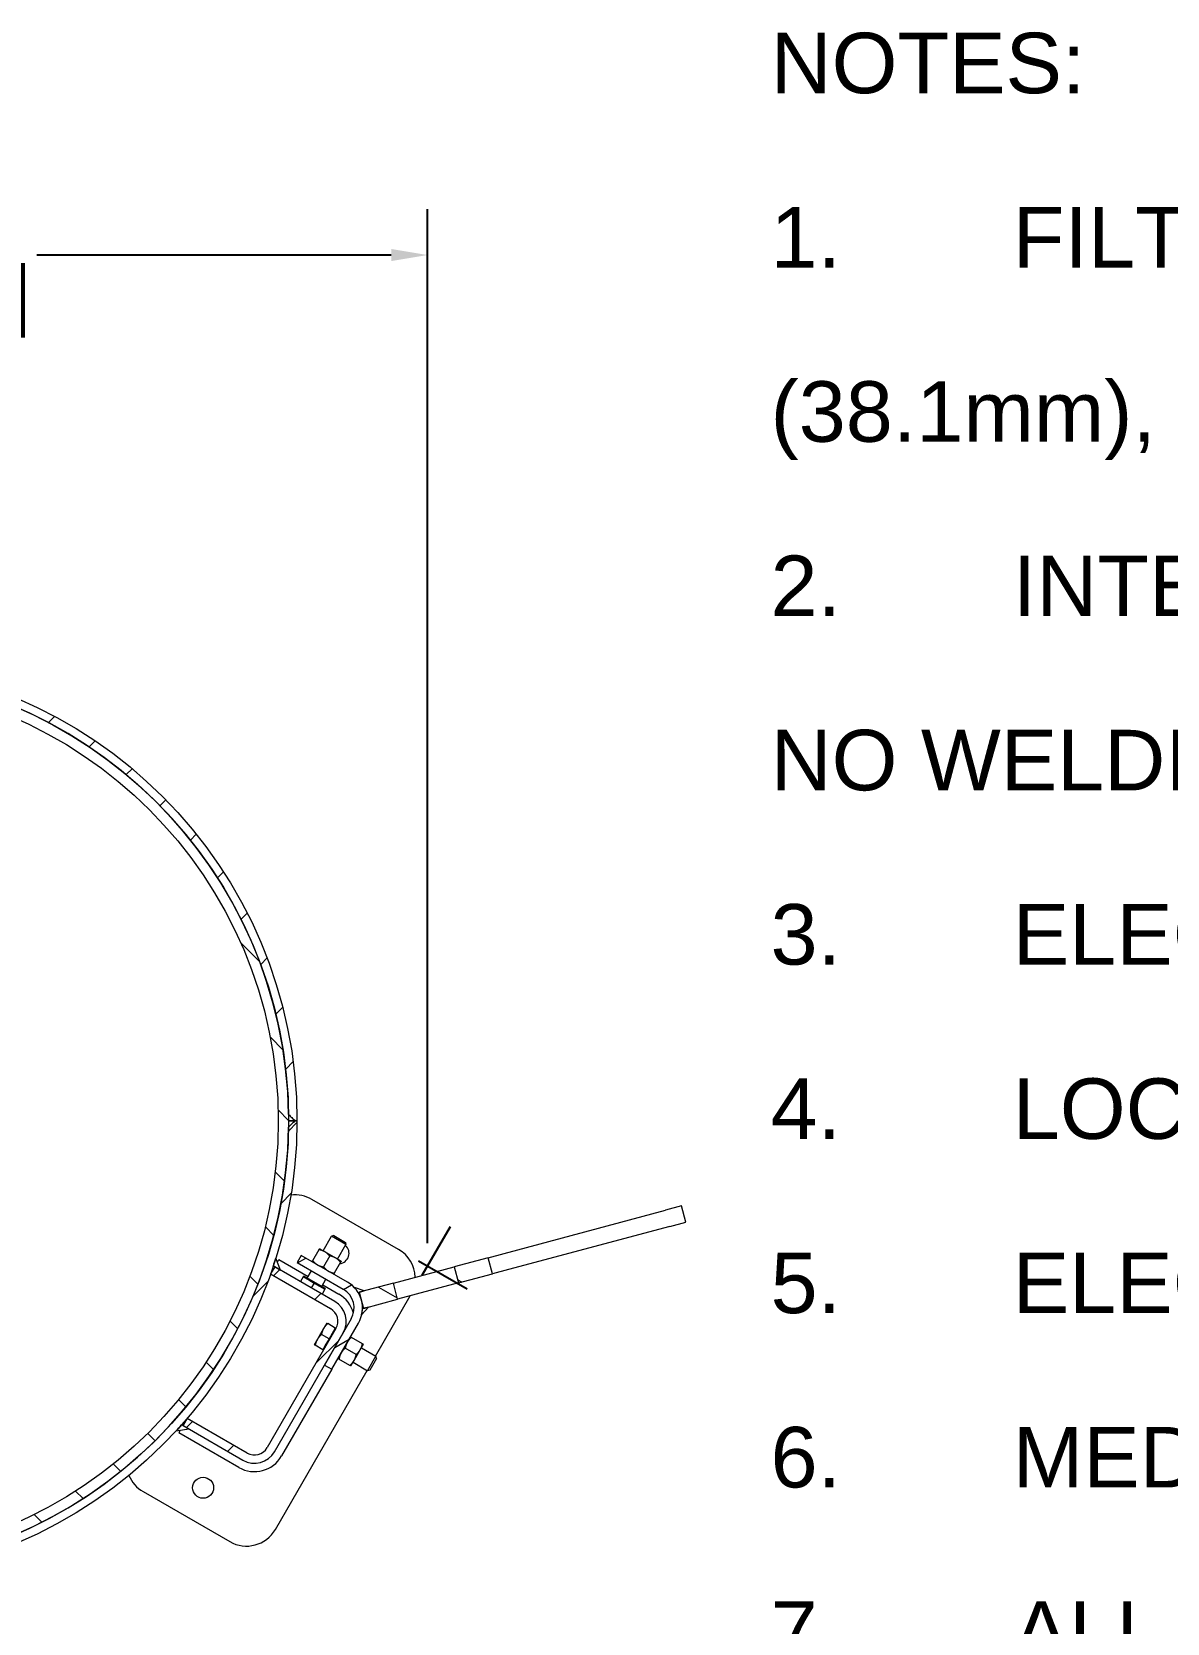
# Model space of a CAD drawing. Header units: inches. Extents: x 14 to 368, y 5 to 236.
# Drawn here: x 196.32 to 230.35, y 148.42 to 196.15 of the extents above; entities that cross this region are included whole.
import ezdxf

# ---------------------------------------------------------------- set-up
doc = ezdxf.new("R2010")
doc.units = ezdxf.units.IN
doc.header["$LTSCALE"] = 11
doc.header["$MEASUREMENT"] = 0
for name, color, linetype, lineweight in [('Dimension (ANSI)', 7, 'Continuous', 25), ('Hatch', 7, 'Continuous', 18), ('Symbol (ANSI)', 7, 'Continuous', 25), ('Visible', 7, 'Continuous', 18)]:
    doc.layers.add(name, color=color, linetype=linetype, lineweight=lineweight)
doc.styles.add('MEMCOR Medium', font='arial.ttf')
doc.styles.add('Standard D-E NeptuneBenson', font='arial.ttf')
doc.dimstyles.new('Default (ANSI)', dxfattribs={"dimscale": 11, "dimtxt": 0.15, "dimasz": 0.098425, "dimexe": 0.125, "dimexo": 0.0625, "dimgap": 0.031496, "dimtad": 0, "dimtih": 1, "dimtoh": 1, "dimdec": 4, "dimrnd": 1e-08, "dimzin": 3, "dimdsep": 46, "dimlunit": 5, "dimtxsty": 'MEMCOR Medium', "dimcen": 0.09, "dimdle": 0.393701, "dimclrd": 256, "dimclre": 256, "dimclrt": 256, "dimadec": 0, "dimazin": 1, "dimtfac": 0.8, "dimtofl": 0, "dimtmove": 0, "dimatfit": 3, "dimfxl": 1, "dimfrac": 1, "dimtolj": 1, "dimtzin": 4, "dimlwd": -1, "dimlwe": -1, "dimarcsym": 0})

# ---------------------------------------------------------------- blocks, each defined once
blk = doc.blocks.new('*D28')
at = {"layer": 'Defpoints', "color": 0, "transparency": 16777216}
for p in [(208.181, 189.453), (172.854, 159.138), (208.181, 159.134)]:
    blk.add_point(p, dxfattribs=at)
at = {"layer": 'Dimension (ANSI)', "transparency": 16777216}
for p, q in [((172.854, 159.825), (172.854, 190.828)), ((208.181, 159.821), (208.181, 190.828)), ((173.937, 189.453), (184.559, 189.453)), ((207.098, 189.453), (196.476, 189.453))]:
    blk.add_line(p, q, dxfattribs=at)
for points in [[(173.937, 189.633), (173.937, 189.272), (172.854, 189.453)], [(207.098, 189.633), (207.098, 189.272), (208.181, 189.453)]]:
    blk.add_solid(points, dxfattribs=at)
at = {"layer": 'Dimension (ANSI)', "transparency": 16777216, "char_height": 1.65, "attachment_point": 5, "style": 'MEMCOR Medium'}
for s, insert in [('\\A1; 35{\\H0.8x;\\S5#16;} in', (190.518, 191.15)), ('\\A1;[897.3 mm]', (190.518, 188.049))]:
    blk.add_mtext(s, dxfattribs=dict(at, insert=insert))

msp = doc.modelspace()

# ---------------------------------------------------------------- hatches: boundary and pattern name
at = {"layer": 'Hatch'}
h = msp.add_hatch(dxfattribs=at)
h.set_pattern_fill('ANSI31', color=256, scale=11, style=0)
edge = h.paths.add_edge_path()
edge.add_spline(control_points=[(204.017785, 163.679153), (204.049942, 163.648167), (204.081936, 163.617013), (204.145709, 163.554262), (204.177486, 163.522664), (204.209098, 163.490902)], knot_values=[-0.681750611, -0.681750611, -0.681750611, -0.681750611, -0.341469459, -0.341469459, 0, 0, 0, 0], degree=3, periodic=0)
edge.add_line((204.209098, 163.490902), (204.269098, 163.490902))
edge.add_ellipse((190.518842, 163.490901), major_axis=(-0.000001, 13.750255), ratio=1, start_angle=270, end_angle=347.4215164)
edge.add_ellipse((190.518842, 163.490901), major_axis=(-13.42023, 2.994485), ratio=1, start_angle=270, end_angle=271.0417365)
edge.add_ellipse((190.518842, 163.490901), major_axis=(-13.472454, 2.75), ratio=1, start_angle=270, end_angle=293.0734842)
edge.add_ellipse((190.518842, 163.490901), major_axis=(-13.472454, -2.75), ratio=1, start_angle=270, end_angle=271.0417365)
edge.add_ellipse((190.518842, 163.490901), major_axis=(-13.42023, -2.994485), ratio=1, start_angle=270, end_angle=364.8430429)
edge.add_ellipse((190.518842, 163.490901), major_axis=(4.116815, -13.119502), ratio=1, start_angle=270, end_angle=271.0417365)
edge.add_ellipse((190.518842, 163.490901), major_axis=(4.354657, -13.042487), ratio=1, start_angle=270, end_angle=293.0734842)
edge.add_ellipse((190.518842, 163.490901), major_axis=(9.117797, -10.292487), ratio=1, start_angle=270, end_angle=271.0417365)
edge.add_ellipse((190.518842, 163.490901), major_axis=(9.303415, -10.125018), ratio=1, start_angle=270, end_angle=364.8430429)
edge.add_ellipse((190.518842, 163.490901), major_axis=(9.303415, 10.125018), ratio=1, start_angle=270, end_angle=271.0417365)
edge.add_ellipse((190.518842, 163.490901), major_axis=(9.117797, 10.292487), ratio=1, start_angle=270, end_angle=293.0734842)
edge.add_ellipse((190.518842, 163.490901), major_axis=(4.354657, 13.042487), ratio=1, start_angle=270, end_angle=271.0417365)
edge.add_ellipse((190.518842, 163.490901), major_axis=(4.116815, 13.119502), ratio=1, start_angle=270, end_angle=287.4215164)
edge.add_line((204.269098, 163.4909), (204.209098, 163.4909))
edge.add_spline(control_points=[(204.209098, 163.4909), (204.177486, 163.459137), (204.145709, 163.42754), (204.081936, 163.364789), (204.049942, 163.333634), (204.017785, 163.302649)], knot_values=[-0.68175049, -0.68175049, -0.68175049, -0.68175049, -0.340281092, -0.340281092, 0, 0, 0, 0], degree=3, periodic=0)
edge.add_ellipse((190.518842, 163.490901), major_axis=(-0.188252, -13.498942), ratio=1, start_angle=91.5979541, end_angle=450, ccw=False)
h = msp.add_hatch(dxfattribs=at)
h.set_pattern_fill('ANSI31', color=256, scale=11, angle=90.0002, style=0)
edge = h.paths.add_edge_path()
edge.add_ellipse((190.518842, 163.490901), major_axis=(0, 13.5), ratio=1, start_angle=0, end_angle=360)
edge = h.paths.add_edge_path(flags=0)
edge.add_ellipse((190.518842, 163.490901), major_axis=(0, 13.19), ratio=1, start_angle=0, end_angle=360)
h = msp.add_hatch(dxfattribs=at)
h.set_pattern_fill('ANSI31', color=256, scale=11, angle=-15, style=0)
edge = h.paths.add_edge_path()
edge.add_line((205.894918, 157.548768), (205.653918, 157.131344))
edge.add_line((205.653918, 157.131344), (205.094918, 156.163127))
edge.add_line((205.094918, 156.163127), (205.311425, 156.038127))
edge.add_line((205.311425, 156.038127), (206.111425, 157.423768))
edge.add_ellipse((205.332002, 157.873768), major_axis=(0.45, 0.779423), ratio=1, start_angle=270, end_angle=286.9140662)
edge.add_ellipse((205.332002, 157.873768), major_axis=(0.203771, 0.876628), ratio=1, start_angle=270, end_angle=281.9583136)
edge.add_ellipse((205.332002, 157.873768), major_axis=(0.017711, 0.899826), ratio=1, start_angle=270, end_angle=302.2552404)
edge.add_ellipse((205.332002, 157.873768), major_axis=(-0.465251, 0.770416), ratio=1, start_angle=270, end_angle=281.9583136)
edge.add_ellipse((205.332002, 157.873768), major_axis=(-0.614785, 0.657297), ratio=1, start_angle=270, end_angle=286.9140662)
edge.add_line((205.782002, 158.653191), (204.396361, 159.453191))
edge.add_line((204.396361, 159.453191), (204.271361, 159.236685))
edge.add_line((204.271361, 159.236685), (205.657002, 158.436685))
edge.add_ellipse((205.332002, 157.873768), major_axis=(0.562917, -0.325), ratio=1, start_angle=0, end_angle=90, ccw=False)
h = msp.add_hatch(dxfattribs=at)
h.set_pattern_fill('ANSI31', color=256, scale=11, style=0)
edge = h.paths.add_edge_path()
edge.add_line((200.978438, 154.565299), (200.853438, 154.348793))
edge.add_line((200.853438, 154.348793), (201.027836, 154.248104))
edge.add_line((201.027836, 154.248104), (202.651361, 153.310762))
edge.add_ellipse((202.996361, 153.908319), major_axis=(-0.345, -0.597558), ratio=1, start_angle=0, end_angle=90)
edge.add_line((203.593918, 153.563319), (205.094918, 156.163127))
edge.add_line((205.094918, 156.163127), (205.653918, 157.131344))
edge.add_ellipse((205.056361, 157.476344), major_axis=(0.345, 0.597558), ratio=1, start_angle=270, end_angle=360)
edge.add_line((205.401361, 158.073901), (203.777836, 159.011244))
edge.add_line((203.777836, 159.011244), (203.603438, 159.111932))
edge.add_line((203.603438, 159.111932), (203.478438, 158.895426))
edge.add_line((203.478438, 158.895426), (205.276361, 157.857395))
edge.add_ellipse((205.056361, 157.476344), major_axis=(0.22, 0.381051), ratio=1, start_angle=270, end_angle=360, ccw=False)
edge.add_line((205.437412, 157.256344), (203.377412, 153.688319))
edge.add_ellipse((202.996361, 153.908319), major_axis=(-0.22, -0.381051), ratio=1, start_angle=0, end_angle=90, ccw=False)
edge.add_line((202.776361, 153.527268), (200.978438, 154.565299))
h = msp.add_hatch(dxfattribs=at)
h.set_pattern_fill('ANSI31', color=256, scale=11, angle=90.0002, style=0)
edge = h.paths.add_edge_path()
edge.add_line((203.56133, 159.136244), (203.603438, 159.111932))
edge.add_line((203.603438, 159.111932), (203.777836, 159.011244))
edge.add_line((203.777836, 159.011244), (203.638345, 159.374085))
edge.add_ellipse((190.518842, 163.490901), major_axis=(-4.116815, -13.119502), ratio=1, start_angle=88.9582635, end_angle=90, ccw=False)
h = msp.add_hatch(dxfattribs=at)
h.set_pattern_fill('ANSI31', color=256, scale=11, angle=105.0002, style=0)
h.paths.add_polyline_path([(208.978765, 159.109734), (209.108174, 158.626771), (210.129743, 158.9005), (210.000334, 159.383463)])
h = msp.add_hatch(dxfattribs=at)
h.set_pattern_fill('ANSI31', color=256, scale=11, angle=15, style=0)
edge = h.paths.add_edge_path()
edge.add_ellipse((205.332002, 157.873768), major_axis=(0.614785, -0.657297), ratio=1, start_angle=78.0416864, end_angle=90)
edge.add_line((205.989299, 158.488553), (206.283529, 158.387548))
edge.add_line((206.283529, 158.387548), (206.13663, 158.348187))
edge.add_line((206.13663, 158.348187), (206.102418, 158.33902))
h = msp.add_hatch(dxfattribs=at)
h.set_pattern_fill('ANSI31', color=256, scale=11, angle=105.0002, style=0)
h.paths.add_polyline_path([(207.287609, 158.138952), (207.158199, 158.621915), (206.283529, 158.387548), (206.13663, 158.348187), (206.26604, 157.865224), (206.412939, 157.904585)])
h = msp.add_hatch(dxfattribs=at)
h.set_pattern_fill('ANSI31', color=256, scale=11, angle=15, style=0)
edge = h.paths.add_edge_path()
edge.add_line((206.412939, 157.904585), (206.26604, 157.865224))
edge.add_line((206.26604, 157.865224), (206.231828, 157.856057))
edge.add_ellipse((205.332002, 157.873768), major_axis=(-0.017711, -0.899826), ratio=1, start_angle=78.0416864, end_angle=90, ccw=False)
edge.add_line((206.20863, 157.669997), (206.412939, 157.904585))
h = msp.add_hatch(dxfattribs=at)
h.set_pattern_fill('ANSI31', color=256, scale=11, angle=90.0002, style=0)
edge = h.paths.add_edge_path()
edge.add_line((200.64386, 154.187486), (201.027836, 154.248104))
edge.add_line((201.027836, 154.248104), (200.853438, 154.348793))
edge.add_line((200.853438, 154.348793), (200.81133, 154.373104))
edge.add_ellipse((190.518842, 163.490901), major_axis=(-9.117797, -10.292487), ratio=1, start_angle=88.9582635, end_angle=90, ccw=False)

# ---------------------------------------------------------------- linework, layer by layer
at = {"layer": 'Dimension (ANSI)'}
for p, q in [((208.024823, 158.862872), (208.868573, 160.32429)), ((207.910441, 159.289755), (209.371858, 158.446005))]:
    msp.add_line(p, q, dxfattribs=at)
at = {"layer": 'Visible'}
for p, q in [((204.018842, 163.490902), (204.209098, 163.490902)), ((204.209098, 163.4909), (204.018842, 163.4909)), ((204.209098, 163.490902), (204.269098, 163.490902)), ((204.269098, 163.4909), (204.209098, 163.4909)), ((207.315048, 159.633505), (204.716972, 161.133505)), ((215.795889, 160.936377), (215.312926, 160.806968)), ((215.925298, 160.453414), (215.795889, 160.936377)), ((210.483297, 159.512872), (215.312926, 160.806968)), ((215.442335, 160.324005), (215.925298, 160.453414)), ((205.053374, 159.59117), (205.305777, 160.028345)), ((205.370237, 160.045624), (205.305777, 160.028345)), ((205.73879, 159.778345), (205.305777, 160.028345)), ((205.370237, 160.045624), (205.721523, 159.842809)), ((215.442335, 160.324005), (210.612706, 159.029909)), ((204.396361, 159.453191), (204.271361, 159.236685)), ((205.782002, 158.653191), (204.396361, 159.453191)), ((204.928374, 159.624664), (204.737868, 159.294697)), ((205.1075, 159.55992), (204.945121, 159.65367)), ((205.253133, 159.437164), (205.062627, 159.107197)), ((205.43226, 159.37242), (205.1075, 159.55992)), ((205.486387, 159.34117), (205.73879, 159.778345)), ((205.721523, 159.842809), (205.73879, 159.778345)), ((210.000334, 159.383463), (210.483297, 159.512872)), ((203.603438, 159.111932), (203.478438, 158.895426)), ((203.56133, 159.136244), (203.777836, 159.011244)), ((205.401361, 158.073901), (203.603438, 159.111932)), ((203.777836, 159.011244), (203.638345, 159.374085)), ((203.684891, 159.253012), (203.728438, 159.328439)), ((203.728438, 159.328439), (204.608374, 158.820408)), ((204.271361, 159.236685), (205.657002, 158.436685)), ((204.579374, 158.770178), (204.704374, 158.986685)), ((205.577893, 159.249664), (205.387387, 158.919697)), ((205.59464, 159.27867), (205.43226, 159.37242)), ((207.158199, 158.621915), (208.978765, 159.109734)), ((210.000334, 159.383463), (208.978765, 159.109734)), ((208.978765, 159.109734), (209.108174, 158.626771)), ((210.129743, 158.9005), (210.000334, 159.383463)), ((210.612706, 159.029909), (210.129743, 158.9005)), ((203.478438, 158.895426), (205.276361, 157.857395)), ((204.458619, 158.811024), (204.375121, 158.666401)), ((204.458619, 158.811024), (204.471121, 158.832678)), ((204.458619, 158.811024), (204.620998, 158.717274)), ((205.12064, 158.457678), (204.471121, 158.832678)), ((204.620998, 158.717274), (204.783378, 158.623524)), ((204.783378, 158.623524), (204.69988, 158.478901)), ((204.783378, 158.623524), (204.945758, 158.529774)), ((204.945758, 158.529774), (205.108138, 158.436024)), ((205.012387, 158.520178), (205.137387, 158.736685)), ((205.041387, 158.570408), (205.526361, 158.290408)), ((205.108138, 158.436024), (205.12064, 158.457678)), ((206.283529, 158.387548), (205.989299, 158.488553)), ((207.158199, 158.621915), (206.13663, 158.348187)), ((207.287609, 158.138952), (207.158199, 158.621915)), ((209.108174, 158.626771), (207.287609, 158.138952)), ((209.108174, 158.626771), (210.129743, 158.9005)), ((205.108138, 158.436024), (205.02464, 158.291401)), ((206.102418, 158.33902), (206.283529, 158.387548)), ((206.13663, 158.348187), (206.26604, 157.865224)), ((206.26604, 157.865224), (207.287609, 158.138952)), ((206.623323, 156.435403), (207.665297, 158.240154)), ((205.894918, 157.548768), (205.094918, 156.163127)), ((206.20863, 157.669997), (206.412939, 157.904585)), ((206.412939, 157.904585), (206.231828, 157.856057)), ((205.437412, 157.256344), (203.377412, 153.688319)), ((203.593918, 153.563319), (205.653918, 157.131344)), ((205.067432, 157.261528), (204.879932, 156.936769)), ((205.231758, 156.950148), (205.002689, 157.082402)), ((205.161182, 157.423908), (205.067432, 157.261528)), ((205.419258, 157.274908), (205.190189, 157.407161)), ((205.325508, 157.112528), (205.231758, 156.950148)), ((205.311425, 156.038127), (206.111425, 157.423768)), ((205.419258, 157.274908), (205.325508, 157.112528)), ((205.419258, 157.274908), (205.440864, 157.262434)), ((204.879932, 156.936769), (204.786182, 156.774389)), ((205.044258, 156.625389), (204.815189, 156.757642)), ((205.138008, 156.787769), (205.044258, 156.625389)), ((205.044258, 156.625389), (205.065912, 156.612887)), ((205.231758, 156.950148), (205.138008, 156.787769)), ((206.045398, 156.480393), (205.715431, 156.6709)), ((206.232898, 156.805153), (205.902931, 156.995659)), ((205.980654, 156.301267), (206.168154, 156.626026)), ((206.168154, 156.626026), (206.261904, 156.788406)), ((206.199404, 156.680153), (206.636579, 156.42775)), ((205.094918, 156.163127), (205.311425, 156.038127)), ((205.857898, 156.155634), (205.527931, 156.34614)), ((205.886904, 156.138887), (205.980654, 156.301267)), ((205.949404, 156.24714), (206.386579, 155.994737)), ((206.386579, 155.994737), (206.636579, 156.42775)), ((206.653858, 156.363289), (206.451043, 156.012004)), ((206.653858, 156.363289), (206.636579, 156.42775)), ((203.621073, 151.235353), (206.373323, 156.00239)), ((205.311425, 156.038127), (203.810425, 153.438319)), ((206.451043, 156.012004), (206.386579, 155.994737)), ((200.64386, 154.187486), (201.027836, 154.248104)), ((200.771986, 154.207713), (200.728438, 154.132286)), ((201.027836, 154.248104), (200.81133, 154.373104)), ((200.978438, 154.565299), (200.853438, 154.348793)), ((200.853438, 154.348793), (202.651361, 153.310762)), ((202.776361, 153.527268), (200.978438, 154.565299)), ((202.526361, 153.094255), (200.728438, 154.132286)), ((199.656972, 152.369328), (202.255048, 150.869328))]:
    msp.add_line(p, q, dxfattribs=at)
for centre, radius in [((190.518842, 163.490901), 13.750255), ((190.518842, 163.490901), 13.5), ((190.518842, 163.490901), 13.19), ((201.45601, 152.485353), 0.315)]:
    msp.add_circle(centre, radius, dxfattribs=at)
for centre, radius, start, end in [((190.518842, 163.490901), 13.500255, 0.7989771, 359.2010229), ((204.216972, 160.26748), 1, 60, 97.48272), ((205.51601, 159.51748), 0.315, 276.5296072, 48.5558467), ((206.815048, 158.76748), 1, 1.7371672, 60), ((190.518842, 163.490901), 13.750255, 341.5367421, 342.5784786), ((205.332002, 157.873768), 0.9, 330, 60), ((205.332002, 157.873768), 0.9, 31.1276202, 43.0859338), ((205.056361, 157.476344), 0.69, 330, 60), ((205.056361, 157.476344), 0.94, 15.1071561, 60), ((205.332002, 157.873768), 0.65, 330, 60), ((205.056361, 157.476344), 0.44, 330, 60), ((205.332002, 157.873768), 0.9, 346.9140662, 358.8723798), ((190.518842, 163.490901), 13.750255, 317.4215214, 318.4632579), ((202.996361, 153.908319), 0.44, 240, 330), ((202.996361, 153.908319), 0.94, 240, 330), ((202.996361, 153.908319), 0.69, 240, 330), ((200.156972, 153.235353), 1, 202.4116249, 240), ((202.755048, 151.735353), 1, 240, 330)]:
    msp.add_arc(centre, radius, start, end, dxfattribs=at)
for points, knots in [([(204.017785, 163.679153), (204.049942, 163.648167), (204.081936, 163.617013), (204.145709, 163.554262), (204.177486, 163.522664), (204.209098, 163.490902)], [-0.681750611, -0.681750611, -0.681750611, -0.681750611, -0.3414694589, -0.3414694589, 0, 0, 0, 0]), ([(204.209098, 163.4909), (204.177486, 163.459137), (204.145709, 163.42754), (204.081936, 163.364789), (204.049942, 163.333634), (204.017785, 163.302649)], [-0.6817504899, -0.6817504899, -0.6817504899, -0.6817504899, -0.3402810917, -0.3402810917, 0, 0, 0, 0])]:
    msp.add_open_spline(points, degree=3, knots=knots, dxfattribs=at)
for points in [[(204.928374, 159.624664), (204.945121, 159.65367), (204.945121, 159.65367)], [(205.1075, 159.55992), (205.03214, 159.60343), (204.928374, 159.624664)], [(205.253133, 159.437164), (205.182861, 159.516411), (205.1075, 159.55992)], [(205.43226, 159.37242), (205.356899, 159.41593), (205.253133, 159.437164)], [(204.721121, 159.265691), (204.721121, 159.265691), (204.737868, 159.294697)], [(204.737868, 159.294697), (204.80814, 159.21545), (204.8835, 159.171941)], [(204.8835, 159.171941), (204.958861, 159.128431), (205.062627, 159.107197)], [(205.062627, 159.107197), (205.132899, 159.02795), (205.20826, 158.984441)], [(205.20826, 158.984441), (205.283621, 158.940931), (205.387387, 158.919697)], [(205.387387, 158.919697), (205.37064, 158.890691), (205.37064, 158.890691)], [(205.577893, 159.249664), (205.507621, 159.328911), (205.43226, 159.37242)], [(205.59464, 159.27867), (205.59464, 159.27867), (205.577893, 159.249664)], [(205.002689, 157.082402), (204.923442, 157.012129), (204.879932, 156.936769)], [(205.067432, 157.261528), (205.023923, 157.186167), (205.002689, 157.082402)], [(205.190189, 157.407161), (205.110942, 157.336889), (205.067432, 157.261528)], [(205.161182, 157.423908), (205.161182, 157.423908), (205.190189, 157.407161)], [(205.873925, 157.012406), (205.873925, 157.012406), (205.902931, 156.995659)], [(204.815189, 156.757642), (204.786182, 156.774389), (204.786182, 156.774389)], [(204.879932, 156.936769), (204.836423, 156.861408), (204.815189, 156.757642)], [(205.715431, 156.6709), (205.636184, 156.600627), (205.592675, 156.525267)], [(205.780175, 156.850026), (205.736665, 156.774666), (205.715431, 156.6709)], [(205.902931, 156.995659), (205.823684, 156.925387), (205.780175, 156.850026)], [(206.045398, 156.480393), (206.124645, 156.550666), (206.168154, 156.626026)], [(206.168154, 156.626026), (206.211664, 156.701387), (206.232898, 156.805153)], [(206.232898, 156.805153), (206.261904, 156.788406), (206.261904, 156.788406)], [(205.527931, 156.34614), (205.498925, 156.362887), (205.498925, 156.362887)], [(205.592675, 156.525267), (205.549165, 156.449906), (205.527931, 156.34614)], [(205.857898, 156.155634), (205.937145, 156.225906), (205.980654, 156.301267)], [(205.886904, 156.138887), (205.886904, 156.138887), (205.857898, 156.155634)], [(205.980654, 156.301267), (206.024164, 156.376627), (206.045398, 156.480393)]]:
    msp.add_rational_spline(points, [1, 1.0379548493, 1], degree=2, dxfattribs=at)

# ---------------------------------------------------------------- texts
at = {"layer": 'Symbol (ANSI)', "insert": (218.465581, 196.119393), "char_height": 1.814999942, "width": 148.64247032, "attachment_point": 1, "line_spacing_factor": 1.727336, "style": 'Standard D-E NeptuneBenson'}
msp.add_mtext('NOTES:\\P1.^IFILTER TANK IS TO BE CONSTRUCTED OF HIGH QUALITY A36 CARBON STEEL, UPPER HEAD THICKNESS = 1 1/2" \\P(38.1mm), LOWER HEAD THICKNESS = 5/16" (7.93mm) & SHELL THICKNESS = 1/4" (6.35mm).\\P2.^IINTERIOR OF TANK IS LINED WITH FLEXSOL 3000. EXTERIOR IS COATED WITH 5-8 MILS OF HIGH SOLIDS ENAMEL. \\PNO WELDING OR EXTREME HEAT IS TO BE APPLIED TO TANK AFTER LINING OR COATING PROCESS IS DONE.\\P3.^IELECTRICAL REQUIREMENTS: 120VAC-10-60Hz, 15 AMP CIRCUIT PROTECTION.\\P4.^ILOCATE ALL ELECTRICAL ITEMS IN A NON-HAZARDOUS LOCATION.\\P5.^IELECTRICAL CONNECTIONS ARE THE RESPONSIBILITY OF THE CUSTOMER.\\P6.^IMEDIA QUANTITIES ARE INDICATED FOR INFORMATIONAL PURPOSES ONLY.\\P7.^IALL PNEUMATIC TUBING SUPPLIED BY POOL CONTRACTOR.\\P8.^IDRAIN VALVE MUST BE A BUTTERFLY VALVE AND INSTALLED DIRECTLY ON THE BOTTOM TANK HEAD.\\P{\\H1x;9.^IDESIGN PRESSURE IS 50 PSI (344.73 kpa). HYDROSTATICALLY TESTED TO 75 PSI (517.11 kpa).\\P\\H0.91667x;10.^ITHIS PRECOAT FILTER UTILIZES TUBE ELEMENTS AND THE EFFECTIVE FILTRATION AREA REPRESENTS THE \\PUNCOATED AREA.}', dxfattribs=at)

# ---------------------------------------------------------------- dimensions: what is measured, and where the dimension line sits
at = {"layer": 'Dimension (ANSI)'}
dim = msp.add_linear_dim(base=(208.181073, 189.452796), p1=(172.854111, 159.137835), p2=(208.181073, 159.133505), angle=180, text=' <> in\\X[897.3 mm]', dimstyle='Default (ANSI)', override={"dimgap": 0.031496, "dimtih": 0, "dimtoh": 0, "dimdec": 4, "dimpost": '', "dimtol": 0, "dimlim": 0, "dimtp": 0, "dimtm": 0, "dimtdec": 2, "dimatfit": 1}, dxfattribs=at)
dim.commit()
dim.dimension.update_dxf_attribs({"geometry": '*D28', "text_midpoint": (190.517592, 189.452796), "dimtype": 160})

doc.saveas('drawing.dxf')
